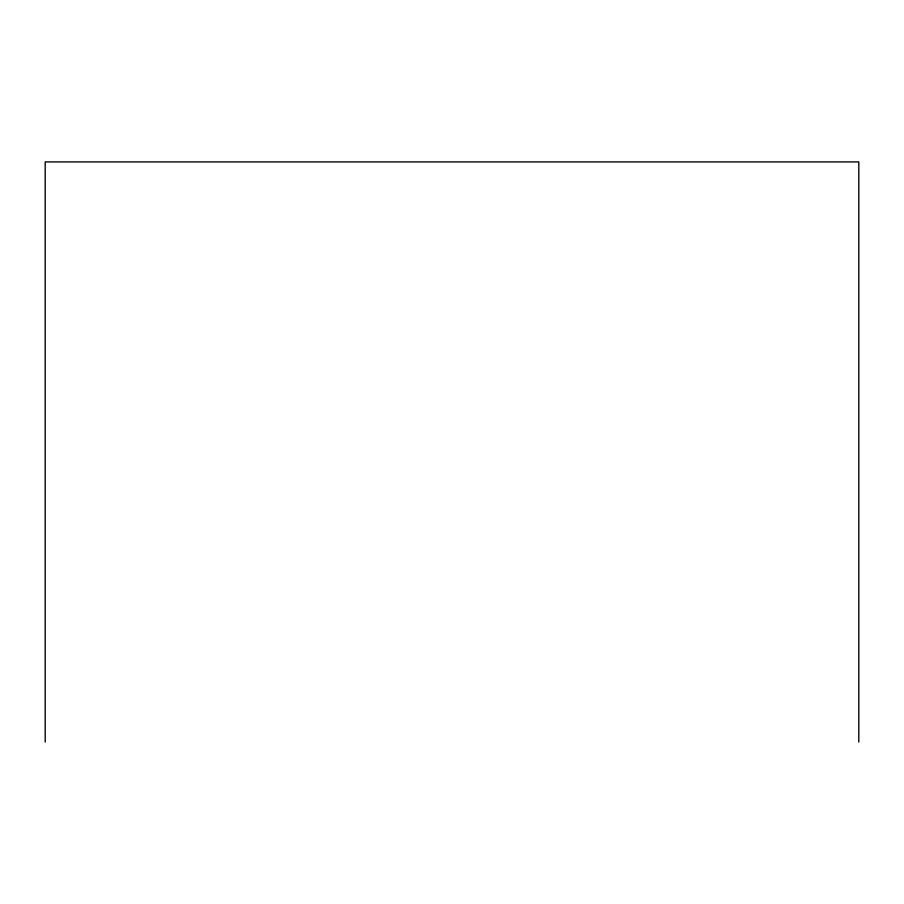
<?xml version="1.0" encoding="UTF-8"?>
<svg xmlns="http://www.w3.org/2000/svg" width="904" height="904" viewBox="0 0 904 904"><rect width="100%" height="100%" fill="white"/><g stroke="black" fill="none" stroke-linecap="round" stroke-linejoin="round"><path stroke-width="1.36" d="M858.8 742.094L858.8 161.906L45.2 161.906L45.2 742.094"/></g></svg>
